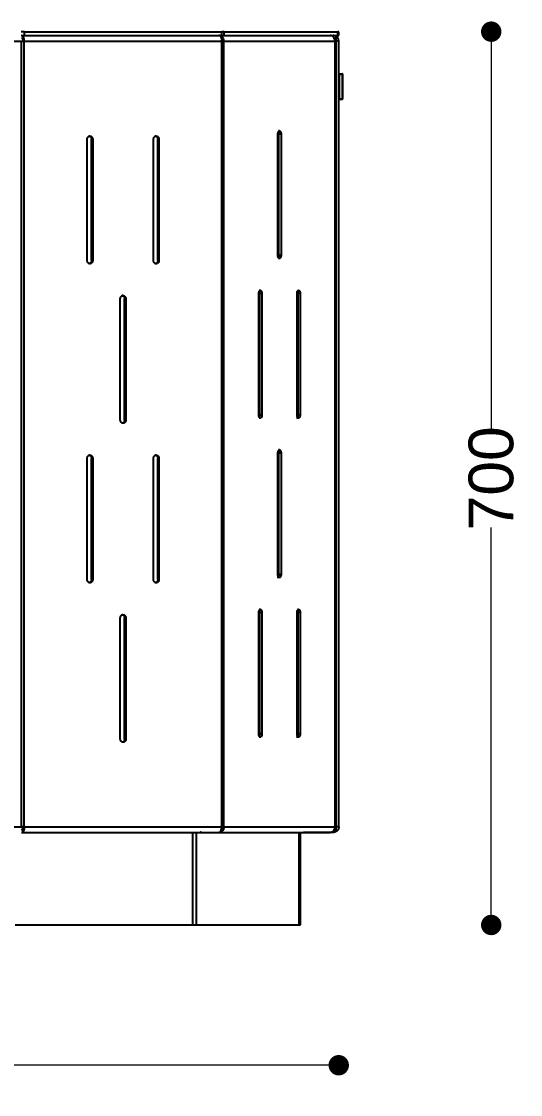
# Model space of a CAD drawing. Header units: millimetres. Extents: x 10366 to 13995, y 24552 to 29685.
# Drawn here: x 11203 to 11595, y 26192 to 27033 of the extents above; entities that cross this region are included whole.
import ezdxf

# ---------------------------------------------------------------- set-up
doc = ezdxf.new("R2010")
doc.units = ezdxf.units.MM
doc.header["$LTSCALE"] = 3
doc.layers.add('Default', color=7, linetype='Continuous')
doc.styles.get("Standard").update_dxf_attribs({"font": 'arial.ttf'})
doc.dimstyles.new('MATEUSZ', dxfattribs={"dimtxt": 35, "dimasz": 16, "dimexe": 0.18, "dimexo": 0.0625, "dimgap": 0.09, "dimtad": 0, "dimdec": 0, "dimdsep": 46, "dimtxsty": 'Standard', "dimblk": 'DOT', "dimcen": 0.09, "dimse1": 1, "dimse2": 1, "dimadec": 0, "dimazin": 0, "dimtfac": 1, "dimtdec": 0, "dimtofl": 0, "dimtmove": 0, "dimatfit": 3, "dimfxl": 1, "dimtolj": 1, "dimtzin": 0, "dimlwd": 9, "dimlwe": 9, "dimarcsym": 0})

# ---------------------------------------------------------------- blocks, each defined once
blk = doc.blocks.new('_Dot')
at = {"color": 0, "linetype": 'ByBlock', "lineweight": -2}
blk.add_line((-0.5, 0), (-1, 0), dxfattribs=at)
at = {"color": 0, "linetype": 'ByBlock', "const_width": 0.5}
blk.add_lwpolyline([(-0.25, 0, 1), (0.25, 0, 1)], format="xyb", close=True, dxfattribs=at)
blk = doc.blocks.new('*D25')
at = {"color": 0, "lineweight": 9, "transparency": 16777216}
for p, q in [((10791.91, 26215.46), (11075.13, 26215.46)), ((11436.02, 26215.46), (11152.8, 26215.46))]:
    blk.add_line(p, q, dxfattribs=at)
at = {"layer": 'Defpoints', "color": 0, "transparency": 16777216}
for p in [(10775.91, 26402.35), (11452.02, 26401.8), (11452.02, 26215.46)]:
    blk.add_point(p, dxfattribs=at)
at = {"color": 0, "lineweight": 9, "transparency": 16777216, "xscale": 16, "yscale": 16, "zscale": 16, "rotation": 180}
blk.add_blockref('_Dot', (10775.91, 26215.46), dxfattribs=at)
at = {"color": 0, "lineweight": 9, "transparency": 16777216, "xscale": 16, "yscale": 16, "zscale": 16}
blk.add_blockref('_Dot', (11452.02, 26215.46), dxfattribs=at)
at = {"color": 0, "transparency": 16777216, "insert": (11113.96, 26215.46), "char_height": 35, "attachment_point": 5}
blk.add_mtext('\\A1;676', dxfattribs=at)
blk = doc.blocks.new('*D26')
at = {"color": 0, "lineweight": 9, "transparency": 16777216}
for p, q in [((11571.55, 27009.35), (11571.55, 26713.9)), ((11571.55, 26341.35), (11571.55, 26636.8))]:
    blk.add_line(p, q, dxfattribs=at)
at = {"layer": 'Defpoints', "color": 0, "transparency": 16777216}
for p in [(11452.05, 27025.35), (11571.55, 27025.35), (11422.05, 26325.35)]:
    blk.add_point(p, dxfattribs=at)
at = {"color": 0, "lineweight": 9, "transparency": 16777216, "xscale": 16, "yscale": 16, "zscale": 16}
for p, rotation in [((11571.55, 27025.35), 90), ((11571.55, 26325.35), 270)]:
    blk.add_blockref('_Dot', p, dxfattribs=dict(at, rotation=rotation))
at = {"color": 0, "transparency": 16777216, "insert": (11571.55, 26675.35), "char_height": 35, "attachment_point": 5, "rotation": 90}
blk.add_mtext('\\A1;700', dxfattribs=at)

msp = doc.modelspace()

# ---------------------------------------------------------------- linework, layer by layer
at = {"layer": 'Default'}
for p, q in [((11205.73, 27022.35), (11205.73, 27025.35)), ((11205.73, 27025.35), (11360.31, 27025.35)), ((11360.31, 27022.35), (11360.31, 27025.35)), ((11362.14, 27022.35), (11362.14, 27025.35)), ((11362.14, 27025.35), (11451.38, 27025.35)), ((11451.38, 27022.35), (11451.38, 27025.35)), ((11452.05, 27022.35), (11452.05, 27025.35)), ((11024.6, 27017.86), (11203.36, 27017.86)), ((11203.36, 27020.35), (11204.1, 27020.35)), ((11203.36, 26402.35), (11203.36, 27017.86)), ((11205.61, 27017.86), (11204.61, 27017.86)), ((11205.61, 27017.86), (11360.43, 27017.86)), ((11205.61, 27017.86), (11360.43, 27017.86)), ((11205.61, 26402.35), (11205.61, 27017.86)), ((11205.73, 27022.35), (11360.31, 27022.35)), ((11360.43, 27017.86), (11359.43, 27017.86)), ((11362.07, 27017.86), (11360.34, 27017.86)), ((11360.43, 26402.35), (11360.43, 27017.86)), ((11362.07, 27017.86), (11449.13, 27017.86)), ((11362.07, 27017.86), (11449.13, 27017.86)), ((11362.07, 26402.35), (11362.07, 27017.86)), ((11362.14, 27022.35), (11451.38, 27022.35)), ((11449.13, 26402.35), (11449.13, 27017.86)), ((11449.73, 27017.86), (11449.73, 26402.35)), ((11450.05, 27017.86), (11450.05, 27021.6)), ((11452.05, 26402.35), (11452.05, 27017.86)), ((11452.45, 26992.36), (11454.65, 26992.36)), ((11452.45, 26991.96), (11452.45, 26972.75)), ((11452.45, 26991.96), (11454.65, 26991.96)), ((11454.65, 26991.96), (11454.65, 26972.75)), ((11455.05, 26991.96), (11455.05, 26972.75)), ((11452.45, 26972.75), (11454.65, 26972.75)), ((11452.45, 26972.35), (11454.65, 26972.35)), ((11257.04, 26943.51), (11256.04, 26943.51)), ((11309, 26943.51), (11308, 26943.51)), ((11404.35, 26850.11), (11404.35, 26945.11)), ((11405.6, 26947.61), (11404.81, 26947.61)), ((11405.12, 26850.11), (11405.12, 26945.11)), ((11406.85, 26945.11), (11405.12, 26945.11)), ((11406.85, 26945.11), (11406.85, 26850.11)), ((11254.87, 26846.01), (11254.87, 26941.01)), ((11258.2, 26846.01), (11258.2, 26941.01)), ((11259.2, 26941.01), (11258.2, 26941.01)), ((11259.2, 26941.01), (11259.2, 26846.01)), ((11306.83, 26846.01), (11306.83, 26941.01)), ((11310.16, 26846.01), (11310.16, 26941.01)), ((11311.16, 26941.01), (11310.16, 26941.01)), ((11311.16, 26941.01), (11311.16, 26846.01)), ((11406.85, 26850.11), (11405.12, 26850.11)), ((11257.04, 26843.51), (11256.04, 26843.51)), ((11259.2, 26846.01), (11258.2, 26846.01)), ((11309, 26843.51), (11308, 26843.51)), ((11311.16, 26846.01), (11310.16, 26846.01)), ((11405.6, 26847.61), (11404.81, 26847.61)), ((11280.85, 26721.01), (11280.85, 26816.01)), ((11283.02, 26818.51), (11282.02, 26818.51)), ((11284.18, 26721.01), (11284.18, 26816.01)), ((11285.18, 26816.01), (11284.18, 26816.01)), ((11285.18, 26816.01), (11285.18, 26721.01)), ((11389.35, 26725.11), (11389.35, 26820.11)), ((11390.6, 26822.61), (11389.76, 26822.61)), ((11390.12, 26725.11), (11390.12, 26820.11)), ((11391.85, 26820.11), (11390.12, 26820.11)), ((11391.85, 26820.11), (11391.85, 26725.11)), ((11419.35, 26725.11), (11419.35, 26820.11)), ((11420.6, 26822.61), (11419.87, 26822.61)), ((11420.12, 26725.11), (11420.12, 26820.11)), ((11421.85, 26820.11), (11420.12, 26820.11)), ((11421.85, 26820.11), (11421.85, 26725.11)), ((11390.6, 26722.61), (11389.76, 26722.61)), ((11391.85, 26725.11), (11390.12, 26725.11)), ((11420.6, 26722.61), (11419.66, 26722.61)), ((11421.85, 26725.11), (11420.12, 26725.11)), ((11283.02, 26718.51), (11282.02, 26718.51)), ((11285.18, 26721.01), (11284.18, 26721.01)), ((11405.6, 26697.61), (11404.81, 26697.61)), ((11254.87, 26596.01), (11254.87, 26691.01)), ((11257.04, 26693.51), (11256.04, 26693.51)), ((11258.2, 26596.01), (11258.2, 26691.01)), ((11259.2, 26691.01), (11258.2, 26691.01)), ((11259.2, 26691.01), (11259.2, 26596.01)), ((11306.83, 26596.01), (11306.83, 26691.01)), ((11309, 26693.51), (11308, 26693.51)), ((11310.16, 26596.01), (11310.16, 26691.01)), ((11311.16, 26691.01), (11310.16, 26691.01)), ((11311.16, 26691.01), (11311.16, 26596.01)), ((11404.35, 26600.11), (11404.35, 26695.11)), ((11405.12, 26600.11), (11405.12, 26695.11)), ((11406.85, 26695.11), (11405.12, 26695.11)), ((11406.85, 26695.11), (11406.85, 26600.11)), ((11405.6, 26597.61), (11404.81, 26597.61)), ((11406.85, 26600.11), (11405.12, 26600.11)), ((11257.04, 26593.51), (11256.04, 26593.51)), ((11259.2, 26596.01), (11258.2, 26596.01)), ((11309, 26593.51), (11308, 26593.51)), ((11311.16, 26596.01), (11310.16, 26596.01)), ((11390.6, 26572.61), (11389.76, 26572.61)), ((11420.6, 26572.61), (11419.66, 26572.61)), ((11280.85, 26471.01), (11280.85, 26566.01)), ((11283.02, 26568.51), (11282.02, 26568.51)), ((11284.18, 26471.01), (11284.18, 26566.01)), ((11285.18, 26566.01), (11284.18, 26566.01)), ((11285.18, 26566.01), (11285.18, 26471.01)), ((11389.35, 26475.11), (11389.35, 26570.11)), ((11390.12, 26475.11), (11390.12, 26570.11)), ((11391.85, 26570.11), (11390.12, 26570.11)), ((11391.85, 26570.11), (11391.85, 26475.11)), ((11419.35, 26475.11), (11419.35, 26570.11)), ((11420.12, 26475.11), (11420.12, 26570.11)), ((11421.85, 26570.11), (11420.12, 26570.11)), ((11421.85, 26570.11), (11421.85, 26475.11)), ((11285.18, 26471.01), (11284.18, 26471.01)), ((11390.6, 26472.61), (11389.76, 26472.61)), ((11391.85, 26475.11), (11390.12, 26475.11)), ((11420.6, 26472.61), (11419.66, 26472.61)), ((11421.85, 26475.11), (11420.12, 26475.11)), ((11283.02, 26468.51), (11282.02, 26468.51)), ((11024.6, 26402.35), (11203.36, 26402.35)), ((11203.36, 26399.86), (11204.3, 26399.86)), ((11203.36, 26397.86), (11358.18, 26397.86)), ((11205.61, 26402.35), (11204.61, 26402.35)), ((11205.61, 26402.35), (11360.43, 26402.35)), ((11205.61, 26402.35), (11360.43, 26402.35)), ((11337.65, 26325.35), (11337.65, 26397.86)), ((11340.58, 26325.35), (11340.58, 26397.86)), ((11344.48, 26397.86), (11358.18, 26397.86)), ((11344.48, 26397.86), (11358.18, 26397.86)), ((11358.18, 26397.86), (11445.24, 26397.86)), ((11360.43, 26402.35), (11359.43, 26402.35)), ((11362.07, 26402.35), (11360.34, 26402.35)), ((11362.07, 26402.35), (11449.13, 26402.35)), ((11362.07, 26402.35), (11449.13, 26402.35)), ((11420.98, 26325.35), (11420.98, 26397.86)), ((11422.05, 26325.35), (11422.05, 26397.86)), ((11447.56, 26397.86), (11424.36, 26397.86)), ((11428.24, 26397.86), (11445.24, 26397.86)), ((11450.05, 26398.62), (11450.05, 26402.35)), ((11198.39, 26325.35), (11337.65, 26325.35)), ((11340.58, 26325.35), (11420.98, 26325.35))]:
    msp.add_line(p, q, dxfattribs=at)
for points in [[(11205.73, 27025.35, 0), (11203.23, 27025.35, 0)], [(11362.14, 27025.35, 0), (11360.31, 27025.35, 0)], [(11452.05, 27025.35, 0), (11452.05, 27025.35, 0), (11452.05, 27025.35, 0), (11452.05, 27025.35, 0), (11452.05, 27025.35, 0), (11452.05, 27025.35, 0), (11452.05, 27025.35, 0), (11452.05, 27025.35, 0), (11452.05, 27025.35, 0), (11452.05, 27025.35, 0), (11452.05, 27025.35, 0), (11452.05, 27025.35, 0), (11452.05, 27025.35, 0), (11452.05, 27025.35, 0), (11452.05, 27025.35, 0), (11452.04, 27025.35, 0), (11451.98, 27025.35, 0), (11451.38, 27025.35, 0)], [(11203.23, 27022.35, 0), (11205.73, 27022.35, 0)], [(11205.61, 27017.86, 0), (11205.57, 27018.68, 0), (11205.45, 27019.51, 0), (11205.24, 27020.32, 0), (11204.95, 27021.04, 0), (11204.78, 27021.35, 0), (11204.59, 27021.62, 0), (11204.4, 27021.85, 0), (11204.19, 27022.04, 0), (11203.98, 27022.18, 0), (11203.77, 27022.28, 0), (11203.67, 27022.31, 0), (11203.57, 27022.33, 0), (11203.46, 27022.35, 0), (11203.36, 27022.35, 0)], [(11203.36, 27020.35, 0), (11203.43, 27020.35, 0), (11203.49, 27020.34, 0), (11203.55, 27020.32, 0), (11203.62, 27020.3, 0), (11203.68, 27020.27, 0), (11203.8, 27020.2, 0), (11203.91, 27020.1, 0), (11204.02, 27019.98, 0), (11204.12, 27019.84, 0), (11204.21, 27019.68, 0), (11204.37, 27019.32, 0), (11204.49, 27018.9, 0), (11204.57, 27018.46, 0), (11204.61, 27017.86, 0)], [(11203.36, 27017.86, 0), (11205.61, 27017.86, 0)], [(11358.18, 27022.35, 0), (11358.28, 27022.35, 0), (11358.38, 27022.33, 0), (11358.49, 27022.31, 0), (11358.69, 27022.23, 0), (11358.9, 27022.11, 0), (11359.11, 27021.95, 0), (11359.31, 27021.74, 0), (11359.5, 27021.49, 0), (11359.68, 27021.2, 0), (11359.99, 27020.51, 0), (11360.22, 27019.72, 0), (11360.37, 27018.89, 0), (11360.43, 27017.86, 0)], [(11362.07, 27017.86, 0), (11362, 27018.68, 0), (11361.8, 27019.51, 0), (11361.63, 27019.92, 0), (11361.44, 27020.32, 0), (11361.2, 27020.69, 0), (11360.93, 27021.04, 0), (11360.63, 27021.35, 0), (11360.31, 27021.62, 0), (11359.97, 27021.85, 0), (11359.61, 27022.04, 0), (11359.25, 27022.18, 0), (11358.89, 27022.28, 0), (11358.53, 27022.33, 0), (11358.18, 27022.35, 0)], [(11360.2, 27018.74, 0), (11360.3, 27018.31, 0), (11360.34, 27017.86, 0)], [(11360.31, 27022.35, 0), (11362.14, 27022.35, 0)], [(11360.43, 27017.86, 0), (11362.07, 27017.86, 0)], [(11449.13, 27017.86, 0), (11449.05, 27018.76, 0), (11448.95, 27019.19, 0), (11448.82, 27019.61, 0), (11448.66, 27020.01, 0), (11448.46, 27020.39, 0), (11448.22, 27020.74, 0), (11447.97, 27021.06, 0), (11447.68, 27021.36, 0), (11447.37, 27021.61, 0), (11447.05, 27021.84, 0), (11446.7, 27022.02, 0), (11446.35, 27022.17, 0), (11445.98, 27022.27, 0), (11445.61, 27022.33, 0), (11445.24, 27022.35, 0)], [(11450.05, 27021.6, 0), (11449.48, 27021.92, 0), (11448.86, 27022.16, 0), (11448.22, 27022.3, 0), (11447.56, 27022.35, 0)], [(11450.05, 27017.86, 0), (11450.04, 27018.11, 0), (11450.01, 27018.35, 0), (11449.95, 27018.59, 0), (11449.86, 27018.82, 0), (11449.76, 27019.04, 0), (11449.63, 27019.25, 0), (11449.48, 27019.45, 0), (11449.32, 27019.63, 0), (11449.14, 27019.79, 0), (11448.94, 27019.94, 0), (11448.73, 27020.06, 0), (11448.51, 27020.16, 0), (11448.28, 27020.25, 0), (11448.05, 27020.3, 0), (11447.81, 27020.34, 0), (11447.56, 27020.35, 0)], [(11452.05, 27017.86, 0), (11452.05, 27017.86, 0), (11452.05, 27017.86, 0), (11452.05, 27017.86, 0), (11452.05, 27017.86, 0), (11452.05, 27017.86, 0), (11452.05, 27017.86, 0), (11452.05, 27017.86, 0), (11452.05, 27017.86, 0), (11452.05, 27017.86, 0), (11452.05, 27017.86, 0), (11452.05, 27017.86, 0), (11452.05, 27017.86, 0), (11452.05, 27017.86, 0), (11452.05, 27017.86, 0), (11452.05, 27017.86, 0), (11452.05, 27017.86, 0), (11452.05, 27017.86, 0), (11452.03, 27017.86, 0), (11451.95, 27017.86, 0), (11451.15, 27017.86, 0), (11448.72, 27017.86, 0)], [(11449.13, 27017.86, 0), (11449.62, 27017.86, 0), (11449.72, 27017.86, 0), (11449.73, 27017.86, 0), (11449.73, 27017.86, 0), (11449.73, 27017.86, 0), (11449.73, 27017.86, 0), (11449.73, 27017.86, 0), (11449.73, 27017.86, 0), (11449.73, 27017.86, 0), (11449.73, 27017.86, 0), (11449.73, 27017.86, 0), (11449.73, 27017.86, 0), (11449.73, 27017.86, 0), (11449.73, 27017.86, 0), (11449.73, 27017.86, 0), (11449.73, 27017.86, 0), (11449.73, 27017.86, 0), (11449.73, 27017.86, 0), (11449.73, 27017.86, 0), (11449.73, 27017.86, 0), (11449.73, 27017.86, 0), (11449.73, 27017.86, 0), (11449.71, 27017.86, 0), (11449.65, 27017.86, 0), (11449.4, 27017.86, 0), (11448.72, 27017.86, 0)], [(11452.05, 27017.86, 0), (11452.02, 27018.41, 0), (11451.92, 27018.96, 0), (11451.75, 27019.48, 0), (11451.52, 27019.98, 0), (11451.23, 27020.45, 0), (11450.89, 27020.88, 0), (11450.49, 27021.27, 0), (11450.05, 27021.6, 0)], [(11451.38, 27022.35, 0), (11452.05, 27022.35, 0)], [(11452.45, 26991.96, 0), (11452.05, 26991.96, 0)], [(11452.45, 26992.36, 0), (11452.45, 26992.36, 0), (11452.45, 26992.36, 0), (11452.45, 26992.36, 0), (11452.45, 26992.36, 0), (11452.45, 26992.36, 0), (11452.45, 26992.36, 0), (11452.45, 26992.36, 0), (11452.45, 26992.36, 0), (11452.45, 26992.36, 0), (11452.45, 26992.36, 0), (11452.45, 26992.36, 0), (11452.45, 26992.36, 0), (11452.45, 26992.36, 0), (11452.45, 26992.35, 0), (11452.45, 26992.31, 0), (11452.45, 26991.96, 0)], [(11454.65, 26991.96, 0), (11454.65, 26992.36, 0)], [(11455.05, 26991.96, 0), (11455.05, 26991.96, 0), (11455.05, 26991.96, 0), (11455.05, 26991.96, 0), (11455.05, 26991.96, 0), (11455.05, 26991.96, 0), (11455.05, 26991.96, 0), (11455.05, 26991.96, 0), (11455.05, 26991.96, 0), (11455.05, 26991.96, 0), (11455.05, 26991.96, 0), (11455.05, 26991.96, 0), (11455.05, 26991.96, 0), (11455.05, 26991.96, 0), (11455.04, 26991.96, 0), (11455.01, 26991.96, 0), (11454.65, 26991.96, 0)], [(11452.05, 26972.75, 0), (11452.05, 26972.75, 0), (11452.05, 26972.75, 0), (11452.05, 26972.75, 0), (11452.05, 26972.75, 0), (11452.05, 26972.75, 0), (11452.05, 26972.75, 0), (11452.05, 26972.75, 0), (11452.05, 26972.75, 0), (11452.05, 26972.75, 0), (11452.05, 26972.75, 0), (11452.05, 26972.75, 0), (11452.06, 26972.75, 0), (11452.06, 26972.75, 0), (11452.07, 26972.75, 0), (11452.1, 26972.75, 0), (11452.45, 26972.75, 0)], [(11452.45, 26972.75, 0), (11452.45, 26972.35, 0)], [(11454.65, 26972.35, 0), (11454.65, 26972.35, 0), (11454.65, 26972.35, 0), (11454.65, 26972.35, 0), (11454.65, 26972.35, 0), (11454.65, 26972.35, 0), (11454.65, 26972.35, 0), (11454.65, 26972.35, 0), (11454.65, 26972.35, 0), (11454.65, 26972.35, 0), (11454.65, 26972.35, 0), (11454.65, 26972.35, 0), (11454.65, 26972.35, 0), (11454.65, 26972.35, 0), (11454.65, 26972.36, 0), (11454.65, 26972.4, 0), (11454.65, 26972.75, 0)], [(11454.65, 26972.75, 0), (11455.05, 26972.75, 0)], [(11254.87, 26941.01, 0), (11254.87, 26941.07, 0), (11254.91, 26941.49, 0), (11254.96, 26941.72, 0), (11255.03, 26941.95, 0), (11255.13, 26942.18, 0), (11255.24, 26942.41, 0), (11255.38, 26942.62, 0), (11255.53, 26942.81, 0), (11255.71, 26942.99, 0), (11255.9, 26943.14, 0), (11256.11, 26943.27, 0), (11256.33, 26943.37, 0), (11256.56, 26943.45, 0), (11256.8, 26943.5, 0), (11257.04, 26943.51, 0)], [(11256.04, 26943.51, 0), (11256.24, 26943.5, 0), (11256.44, 26943.47, 0), (11256.65, 26943.41, 0), (11256.84, 26943.33, 0), (11257.03, 26943.23, 0), (11257.21, 26943.11, 0), (11257.39, 26942.97, 0), (11257.55, 26942.8, 0), (11257.69, 26942.62, 0), (11257.82, 26942.42, 0), (11257.94, 26942.2, 0), (11258.03, 26941.98, 0), (11258.11, 26941.74, 0), (11258.16, 26941.5, 0), (11258.2, 26941.01, 0)], [(11257.04, 26943.51, 0), (11257.23, 26943.5, 0), (11257.43, 26943.47, 0), (11257.62, 26943.42, 0), (11257.81, 26943.35, 0), (11257.99, 26943.25, 0), (11258.17, 26943.14, 0), (11258.34, 26943.01, 0), (11258.49, 26942.86, 0), (11258.64, 26942.69, 0), (11258.78, 26942.5, 0), (11258.89, 26942.3, 0), (11258.99, 26942.09, 0), (11259.07, 26941.86, 0), (11259.14, 26941.62, 0), (11259.18, 26941.35, 0), (11259.2, 26941.01, 0)], [(11306.83, 26941.01, 0), (11306.83, 26941.07, 0), (11306.87, 26941.49, 0), (11306.92, 26941.72, 0), (11306.99, 26941.95, 0), (11307.09, 26942.18, 0), (11307.2, 26942.41, 0), (11307.34, 26942.62, 0), (11307.5, 26942.81, 0), (11307.67, 26942.99, 0), (11307.86, 26943.14, 0), (11308.07, 26943.27, 0), (11308.29, 26943.37, 0), (11308.52, 26943.45, 0), (11308.76, 26943.5, 0), (11309, 26943.51, 0)], [(11308, 26943.51, 0), (11308.2, 26943.5, 0), (11308.41, 26943.47, 0), (11308.61, 26943.41, 0), (11308.81, 26943.33, 0), (11308.99, 26943.23, 0), (11309.18, 26943.11, 0), (11309.35, 26942.97, 0), (11309.51, 26942.8, 0), (11309.65, 26942.62, 0), (11309.79, 26942.42, 0), (11309.9, 26942.2, 0), (11309.99, 26941.98, 0), (11310.07, 26941.74, 0), (11310.12, 26941.5, 0), (11310.16, 26941.01, 0)], [(11309, 26943.51, 0), (11309.19, 26943.5, 0), (11309.39, 26943.47, 0), (11309.58, 26943.42, 0), (11309.77, 26943.35, 0), (11309.95, 26943.25, 0), (11310.13, 26943.14, 0), (11310.3, 26943.01, 0), (11310.46, 26942.86, 0), (11310.6, 26942.69, 0), (11310.74, 26942.5, 0), (11310.85, 26942.3, 0), (11310.95, 26942.09, 0), (11311.03, 26941.86, 0), (11311.1, 26941.62, 0), (11311.14, 26941.35, 0), (11311.16, 26941.01, 0)], [(11404.35, 26945.11, 0), (11404.35, 26945.17, 0), (11404.37, 26945.58, 0), (11404.44, 26946.05, 0), (11404.56, 26946.5, 0), (11404.73, 26946.91, 0), (11404.83, 26947.08, 0), (11404.94, 26947.24, 0), (11405.06, 26947.37, 0), (11405.19, 26947.47, 0), (11405.26, 26947.51, 0), (11405.32, 26947.55, 0), (11405.39, 26947.57, 0), (11405.46, 26947.59, 0), (11405.53, 26947.6, 0), (11405.6, 26947.61, 0)], [(11404.73, 26946.91, 0), (11404.89, 26946.56, 0), (11405, 26946.16, 0), (11405.08, 26945.69, 0), (11405.12, 26945.11, 0)], [(11405.6, 26947.61, 0), (11405.66, 26947.6, 0), (11405.71, 26947.6, 0), (11405.82, 26947.57, 0), (11405.93, 26947.51, 0), (11406.05, 26947.44, 0), (11406.15, 26947.35, 0), (11406.25, 26947.24, 0), (11406.35, 26947.1, 0), (11406.44, 26946.96, 0), (11406.6, 26946.6, 0), (11406.73, 26946.18, 0), (11406.81, 26945.71, 0), (11406.85, 26945.11, 0)], [(11405.6, 26847.61, 0), (11405.54, 26847.61, 0), (11405.49, 26847.62, 0), (11405.37, 26847.65, 0), (11405.26, 26847.7, 0), (11405.15, 26847.77, 0), (11405.05, 26847.86, 0), (11404.95, 26847.98, 0), (11404.85, 26848.11, 0), (11404.76, 26848.26, 0), (11404.6, 26848.62, 0), (11404.47, 26849.03, 0), (11404.39, 26849.5, 0), (11404.35, 26850.11, 0)], [(11405.12, 26850.11, 0), (11405.12, 26850.02, 0), (11405.08, 26849.54, 0), (11404.99, 26849.02, 0), (11404.88, 26848.64, 0), (11404.73, 26848.3, 0)], [(11406.85, 26850.11, 0), (11406.85, 26850.04, 0), (11406.83, 26849.63, 0), (11406.76, 26849.16, 0), (11406.64, 26848.71, 0), (11406.47, 26848.31, 0), (11406.37, 26848.13, 0), (11406.25, 26847.98, 0), (11406.13, 26847.85, 0), (11406.01, 26847.74, 0), (11405.94, 26847.7, 0), (11405.87, 26847.67, 0), (11405.81, 26847.64, 0), (11405.74, 26847.62, 0), (11405.67, 26847.61, 0), (11405.6, 26847.61, 0)], [(11257.04, 26843.51, 0), (11256.84, 26843.52, 0), (11256.65, 26843.55, 0), (11256.46, 26843.6, 0), (11256.26, 26843.68, 0), (11256.08, 26843.77, 0), (11255.9, 26843.88, 0), (11255.74, 26844.01, 0), (11255.58, 26844.16, 0), (11255.43, 26844.33, 0), (11255.3, 26844.52, 0), (11255.18, 26844.72, 0), (11255.08, 26844.93, 0), (11255, 26845.16, 0), (11254.94, 26845.41, 0), (11254.89, 26845.68, 0), (11254.87, 26846.01, 0)], [(11258.2, 26846.01, 0), (11258.16, 26845.52, 0), (11258.04, 26845.07, 0), (11257.96, 26844.85, 0), (11257.85, 26844.65, 0), (11257.73, 26844.45, 0), (11257.59, 26844.27, 0), (11257.43, 26844.1, 0), (11257.26, 26843.95, 0), (11257.08, 26843.82, 0), (11256.89, 26843.71, 0), (11256.68, 26843.63, 0), (11256.47, 26843.56, 0), (11256.26, 26843.52, 0), (11256.04, 26843.51, 0)], [(11259.2, 26846.01, 0), (11259.2, 26845.95, 0), (11259.16, 26845.53, 0), (11259.11, 26845.3, 0), (11259.04, 26845.07, 0), (11258.95, 26844.84, 0), (11258.83, 26844.62, 0), (11258.7, 26844.41, 0), (11258.54, 26844.21, 0), (11258.36, 26844.04, 0), (11258.17, 26843.88, 0), (11257.96, 26843.75, 0), (11257.74, 26843.65, 0), (11257.51, 26843.57, 0), (11257.28, 26843.53, 0), (11257.04, 26843.51, 0)], [(11309, 26843.51, 0), (11308.8, 26843.52, 0), (11308.61, 26843.55, 0), (11308.42, 26843.6, 0), (11308.22, 26843.68, 0), (11308.04, 26843.77, 0), (11307.87, 26843.88, 0), (11307.7, 26844.01, 0), (11307.54, 26844.16, 0), (11307.4, 26844.33, 0), (11307.26, 26844.52, 0), (11307.14, 26844.72, 0), (11307.04, 26844.93, 0), (11306.96, 26845.16, 0), (11306.9, 26845.41, 0), (11306.85, 26845.68, 0), (11306.83, 26846.01, 0)], [(11310.16, 26846.01, 0), (11310.12, 26845.52, 0), (11310, 26845.07, 0), (11309.92, 26844.85, 0), (11309.81, 26844.65, 0), (11309.69, 26844.45, 0), (11309.55, 26844.27, 0), (11309.39, 26844.1, 0), (11309.22, 26843.95, 0), (11309.04, 26843.82, 0), (11308.85, 26843.71, 0), (11308.64, 26843.63, 0), (11308.43, 26843.56, 0), (11308.22, 26843.52, 0), (11308, 26843.51, 0)], [(11311.16, 26846.01, 0), (11311.16, 26845.95, 0), (11311.12, 26845.53, 0), (11311.07, 26845.3, 0), (11311, 26845.07, 0), (11310.91, 26844.84, 0), (11310.79, 26844.62, 0), (11310.66, 26844.41, 0), (11310.5, 26844.21, 0), (11310.33, 26844.04, 0), (11310.13, 26843.88, 0), (11309.93, 26843.75, 0), (11309.71, 26843.65, 0), (11309.48, 26843.57, 0), (11309.24, 26843.53, 0), (11309, 26843.51, 0)], [(11280.85, 26816.01, 0), (11280.85, 26816.07, 0), (11280.89, 26816.49, 0), (11280.94, 26816.72, 0), (11281.01, 26816.95, 0), (11281.11, 26817.18, 0), (11281.22, 26817.41, 0), (11281.36, 26817.62, 0), (11281.51, 26817.81, 0), (11281.69, 26817.99, 0), (11281.88, 26818.14, 0), (11282.09, 26818.27, 0), (11282.31, 26818.37, 0), (11282.54, 26818.45, 0), (11282.78, 26818.5, 0), (11283.02, 26818.51, 0)], [(11282.02, 26818.51, 0), (11282.22, 26818.5, 0), (11282.42, 26818.47, 0), (11282.63, 26818.41, 0), (11282.82, 26818.33, 0), (11283.01, 26818.23, 0), (11283.19, 26818.11, 0), (11283.37, 26817.97, 0), (11283.53, 26817.8, 0), (11283.67, 26817.62, 0), (11283.8, 26817.42, 0), (11283.92, 26817.2, 0), (11284.01, 26816.98, 0), (11284.09, 26816.74, 0), (11284.14, 26816.5, 0), (11284.18, 26816.01, 0)], [(11283.02, 26818.51, 0), (11283.21, 26818.5, 0), (11283.41, 26818.47, 0), (11283.6, 26818.42, 0), (11283.79, 26818.35, 0), (11283.97, 26818.25, 0), (11284.15, 26818.14, 0), (11284.32, 26818.01, 0), (11284.47, 26817.86, 0), (11284.62, 26817.69, 0), (11284.76, 26817.5, 0), (11284.87, 26817.3, 0), (11284.97, 26817.09, 0), (11285.05, 26816.86, 0), (11285.12, 26816.62, 0), (11285.16, 26816.35, 0), (11285.18, 26816.01, 0)], [(11389.35, 26820.11, 0), (11389.35, 26820.17, 0), (11389.37, 26820.58, 0), (11389.44, 26821.05, 0), (11389.56, 26821.5, 0), (11389.73, 26821.91, 0), (11389.83, 26822.08, 0), (11389.94, 26822.24, 0), (11390.06, 26822.37, 0), (11390.19, 26822.47, 0), (11390.26, 26822.51, 0), (11390.32, 26822.55, 0), (11390.39, 26822.57, 0), (11390.46, 26822.59, 0), (11390.53, 26822.6, 0), (11390.6, 26822.61, 0)], [(11389.73, 26821.91, 0), (11389.89, 26821.56, 0), (11390, 26821.16, 0), (11390.08, 26820.69, 0), (11390.12, 26820.11, 0)], [(11390.6, 26822.61, 0), (11390.66, 26822.6, 0), (11390.71, 26822.6, 0), (11390.82, 26822.57, 0), (11390.93, 26822.51, 0), (11391.05, 26822.44, 0), (11391.15, 26822.35, 0), (11391.25, 26822.24, 0), (11391.35, 26822.1, 0), (11391.44, 26821.96, 0), (11391.6, 26821.6, 0), (11391.73, 26821.18, 0), (11391.81, 26820.71, 0), (11391.85, 26820.11, 0)], [(11419.35, 26820.11, 0), (11419.35, 26820.17, 0), (11419.37, 26820.58, 0), (11419.44, 26821.05, 0), (11419.56, 26821.5, 0), (11419.73, 26821.91, 0), (11419.83, 26822.08, 0), (11419.94, 26822.24, 0), (11420.06, 26822.37, 0), (11420.19, 26822.47, 0), (11420.26, 26822.51, 0), (11420.32, 26822.55, 0), (11420.39, 26822.57, 0), (11420.46, 26822.59, 0), (11420.53, 26822.6, 0), (11420.6, 26822.61, 0)], [(11419.73, 26821.91, 0), (11419.89, 26821.56, 0), (11420, 26821.16, 0), (11420.08, 26820.69, 0), (11420.12, 26820.11, 0)], [(11420.6, 26822.61, 0), (11420.66, 26822.6, 0), (11420.71, 26822.6, 0), (11420.82, 26822.57, 0), (11420.93, 26822.51, 0), (11421.05, 26822.44, 0), (11421.15, 26822.35, 0), (11421.25, 26822.24, 0), (11421.35, 26822.1, 0), (11421.44, 26821.96, 0), (11421.6, 26821.6, 0), (11421.73, 26821.18, 0), (11421.81, 26820.71, 0), (11421.85, 26820.11, 0)], [(11390.6, 26722.61, 0), (11390.54, 26722.61, 0), (11390.49, 26722.62, 0), (11390.37, 26722.65, 0), (11390.26, 26722.7, 0), (11390.15, 26722.77, 0), (11390.05, 26722.86, 0), (11389.95, 26722.98, 0), (11389.85, 26723.11, 0), (11389.76, 26723.26, 0), (11389.6, 26723.62, 0), (11389.47, 26724.03, 0), (11389.39, 26724.5, 0), (11389.35, 26725.11, 0)], [(11390.12, 26725.11, 0), (11390.12, 26725.02, 0), (11390.08, 26724.54, 0), (11389.99, 26724.02, 0), (11389.88, 26723.64, 0), (11389.73, 26723.3, 0)], [(11391.85, 26725.11, 0), (11391.85, 26725.04, 0), (11391.83, 26724.63, 0), (11391.76, 26724.16, 0), (11391.64, 26723.71, 0), (11391.47, 26723.31, 0), (11391.37, 26723.13, 0), (11391.25, 26722.98, 0), (11391.13, 26722.85, 0), (11391.01, 26722.74, 0), (11390.94, 26722.7, 0), (11390.87, 26722.67, 0), (11390.81, 26722.64, 0), (11390.74, 26722.62, 0), (11390.67, 26722.61, 0), (11390.6, 26722.61, 0)], [(11420.12, 26725.11, 0), (11420.12, 26725.04, 0), (11420.09, 26724.63, 0), (11420.02, 26724.16, 0), (11419.9, 26723.71, 0), (11419.73, 26723.31, 0), (11419.63, 26723.13, 0), (11419.52, 26722.98, 0), (11419.4, 26722.85, 0), (11419.28, 26722.74, 0), (11419.21, 26722.7, 0), (11419.14, 26722.67, 0), (11419.07, 26722.64, 0), (11419.01, 26722.62, 0), (11418.94, 26722.61, 0), (11418.87, 26722.61, 0)], [(11420.6, 26722.61, 0), (11420.54, 26722.61, 0), (11420.49, 26722.62, 0), (11420.37, 26722.65, 0), (11420.26, 26722.7, 0), (11420.15, 26722.77, 0), (11420.05, 26722.86, 0), (11419.95, 26722.98, 0), (11419.85, 26723.11, 0), (11419.76, 26723.26, 0), (11419.6, 26723.62, 0), (11419.47, 26724.03, 0), (11419.39, 26724.5, 0), (11419.35, 26725.11, 0)], [(11421.85, 26725.11, 0), (11421.85, 26725.04, 0), (11421.83, 26724.63, 0), (11421.76, 26724.16, 0), (11421.64, 26723.71, 0), (11421.47, 26723.31, 0), (11421.37, 26723.13, 0), (11421.25, 26722.98, 0), (11421.13, 26722.85, 0), (11421.01, 26722.74, 0), (11420.94, 26722.7, 0), (11420.87, 26722.67, 0), (11420.81, 26722.64, 0), (11420.74, 26722.62, 0), (11420.67, 26722.61, 0), (11420.6, 26722.61, 0)], [(11283.02, 26718.51, 0), (11282.82, 26718.52, 0), (11282.63, 26718.55, 0), (11282.44, 26718.6, 0), (11282.24, 26718.68, 0), (11282.06, 26718.77, 0), (11281.89, 26718.88, 0), (11281.72, 26719.01, 0), (11281.56, 26719.16, 0), (11281.41, 26719.33, 0), (11281.28, 26719.52, 0), (11281.16, 26719.72, 0), (11281.06, 26719.93, 0), (11280.98, 26720.16, 0), (11280.92, 26720.41, 0), (11280.87, 26720.68, 0), (11280.85, 26721.01, 0)], [(11284.18, 26721.01, 0), (11284.14, 26720.52, 0), (11284.02, 26720.07, 0), (11283.94, 26719.85, 0), (11283.83, 26719.65, 0), (11283.71, 26719.45, 0), (11283.57, 26719.27, 0), (11283.41, 26719.1, 0), (11283.24, 26718.95, 0), (11283.06, 26718.82, 0), (11282.87, 26718.71, 0), (11282.66, 26718.63, 0), (11282.45, 26718.56, 0), (11282.24, 26718.52, 0), (11282.02, 26718.51, 0)], [(11285.18, 26721.01, 0), (11285.18, 26720.95, 0), (11285.14, 26720.53, 0), (11285.09, 26720.3, 0), (11285.02, 26720.07, 0), (11284.93, 26719.84, 0), (11284.81, 26719.62, 0), (11284.68, 26719.41, 0), (11284.52, 26719.21, 0), (11284.35, 26719.04, 0), (11284.15, 26718.88, 0), (11283.94, 26718.75, 0), (11283.72, 26718.65, 0), (11283.5, 26718.57, 0), (11283.26, 26718.53, 0), (11283.02, 26718.51, 0)], [(11404.35, 26695.11, 0), (11404.35, 26695.17, 0), (11404.37, 26695.58, 0), (11404.44, 26696.05, 0), (11404.56, 26696.5, 0), (11404.73, 26696.91, 0), (11404.83, 26697.08, 0), (11404.94, 26697.24, 0), (11405.06, 26697.37, 0), (11405.19, 26697.47, 0), (11405.26, 26697.51, 0), (11405.32, 26697.55, 0), (11405.39, 26697.57, 0), (11405.46, 26697.59, 0), (11405.53, 26697.6, 0), (11405.6, 26697.61, 0)], [(11405.6, 26697.61, 0), (11405.66, 26697.6, 0), (11405.71, 26697.6, 0), (11405.82, 26697.57, 0), (11405.93, 26697.51, 0), (11406.05, 26697.44, 0), (11406.15, 26697.35, 0), (11406.25, 26697.24, 0), (11406.35, 26697.1, 0), (11406.44, 26696.96, 0), (11406.6, 26696.6, 0), (11406.73, 26696.18, 0), (11406.81, 26695.71, 0), (11406.85, 26695.11, 0)], [(11254.87, 26691.01, 0), (11254.87, 26691.07, 0), (11254.91, 26691.49, 0), (11254.96, 26691.72, 0), (11255.03, 26691.95, 0), (11255.13, 26692.18, 0), (11255.24, 26692.41, 0), (11255.38, 26692.62, 0), (11255.53, 26692.81, 0), (11255.71, 26692.99, 0), (11255.9, 26693.14, 0), (11256.11, 26693.27, 0), (11256.33, 26693.37, 0), (11256.56, 26693.45, 0), (11256.8, 26693.5, 0), (11257.04, 26693.51, 0)], [(11256.04, 26693.51, 0), (11256.24, 26693.5, 0), (11256.44, 26693.47, 0), (11256.65, 26693.41, 0), (11256.84, 26693.33, 0), (11257.03, 26693.23, 0), (11257.21, 26693.11, 0), (11257.39, 26692.97, 0), (11257.55, 26692.8, 0), (11257.69, 26692.62, 0), (11257.82, 26692.42, 0), (11257.94, 26692.2, 0), (11258.03, 26691.98, 0), (11258.11, 26691.74, 0), (11258.16, 26691.5, 0), (11258.2, 26691.01, 0)], [(11257.04, 26693.51, 0), (11257.23, 26693.5, 0), (11257.43, 26693.47, 0), (11257.62, 26693.42, 0), (11257.81, 26693.35, 0), (11257.99, 26693.25, 0), (11258.17, 26693.14, 0), (11258.34, 26693.01, 0), (11258.49, 26692.86, 0), (11258.64, 26692.69, 0), (11258.78, 26692.5, 0), (11258.89, 26692.3, 0), (11258.99, 26692.09, 0), (11259.07, 26691.86, 0), (11259.14, 26691.62, 0), (11259.18, 26691.35, 0), (11259.2, 26691.01, 0)], [(11306.83, 26691.01, 0), (11306.83, 26691.07, 0), (11306.87, 26691.49, 0), (11306.92, 26691.72, 0), (11306.99, 26691.95, 0), (11307.09, 26692.18, 0), (11307.2, 26692.41, 0), (11307.34, 26692.62, 0), (11307.5, 26692.81, 0), (11307.67, 26692.99, 0), (11307.86, 26693.14, 0), (11308.07, 26693.27, 0), (11308.29, 26693.37, 0), (11308.52, 26693.45, 0), (11308.76, 26693.5, 0), (11309, 26693.51, 0)], [(11308, 26693.51, 0), (11308.2, 26693.5, 0), (11308.41, 26693.47, 0), (11308.61, 26693.41, 0), (11308.81, 26693.33, 0), (11308.99, 26693.23, 0), (11309.18, 26693.11, 0), (11309.35, 26692.97, 0), (11309.51, 26692.8, 0), (11309.65, 26692.62, 0), (11309.79, 26692.42, 0), (11309.9, 26692.2, 0), (11309.99, 26691.98, 0), (11310.07, 26691.74, 0), (11310.12, 26691.5, 0), (11310.16, 26691.01, 0)], [(11309, 26693.51, 0), (11309.19, 26693.5, 0), (11309.39, 26693.47, 0), (11309.58, 26693.42, 0), (11309.77, 26693.35, 0), (11309.95, 26693.25, 0), (11310.13, 26693.14, 0), (11310.3, 26693.01, 0), (11310.46, 26692.86, 0), (11310.6, 26692.69, 0), (11310.74, 26692.5, 0), (11310.85, 26692.3, 0), (11310.95, 26692.09, 0), (11311.03, 26691.86, 0), (11311.1, 26691.62, 0), (11311.14, 26691.35, 0), (11311.16, 26691.01, 0)], [(11404.73, 26696.91, 0), (11404.89, 26696.56, 0), (11405, 26696.16, 0), (11405.08, 26695.69, 0), (11405.12, 26695.11, 0)], [(11405.12, 26600.11, 0), (11405.12, 26600.04, 0), (11405.09, 26599.63, 0), (11405.02, 26599.16, 0), (11404.9, 26598.71, 0), (11404.73, 26598.31, 0), (11404.63, 26598.13, 0), (11404.52, 26597.98, 0), (11404.4, 26597.85, 0), (11404.28, 26597.74, 0), (11404.21, 26597.7, 0), (11404.14, 26597.67, 0), (11404.07, 26597.64, 0), (11404.01, 26597.62, 0), (11403.94, 26597.61, 0), (11403.87, 26597.61, 0)], [(11405.6, 26597.61, 0), (11405.54, 26597.61, 0), (11405.49, 26597.62, 0), (11405.37, 26597.65, 0), (11405.26, 26597.7, 0), (11405.15, 26597.77, 0), (11405.05, 26597.86, 0), (11404.95, 26597.98, 0), (11404.85, 26598.11, 0), (11404.76, 26598.26, 0), (11404.6, 26598.62, 0), (11404.47, 26599.03, 0), (11404.39, 26599.5, 0), (11404.35, 26600.11, 0)], [(11406.85, 26600.11, 0), (11406.85, 26600.04, 0), (11406.83, 26599.63, 0), (11406.76, 26599.16, 0), (11406.64, 26598.71, 0), (11406.47, 26598.31, 0), (11406.37, 26598.13, 0), (11406.25, 26597.98, 0), (11406.13, 26597.85, 0), (11406.01, 26597.74, 0), (11405.94, 26597.7, 0), (11405.87, 26597.67, 0), (11405.81, 26597.64, 0), (11405.74, 26597.62, 0), (11405.67, 26597.61, 0), (11405.6, 26597.61, 0)], [(11257.04, 26593.51, 0), (11256.84, 26593.52, 0), (11256.65, 26593.55, 0), (11256.46, 26593.6, 0), (11256.26, 26593.68, 0), (11256.08, 26593.77, 0), (11255.9, 26593.88, 0), (11255.74, 26594.01, 0), (11255.58, 26594.16, 0), (11255.43, 26594.33, 0), (11255.3, 26594.52, 0), (11255.18, 26594.72, 0), (11255.08, 26594.93, 0), (11255, 26595.16, 0), (11254.94, 26595.41, 0), (11254.89, 26595.68, 0), (11254.87, 26596.01, 0)], [(11258.2, 26596.01, 0), (11258.16, 26595.52, 0), (11258.04, 26595.07, 0), (11257.96, 26594.85, 0), (11257.85, 26594.65, 0), (11257.73, 26594.45, 0), (11257.59, 26594.27, 0), (11257.43, 26594.1, 0), (11257.26, 26593.95, 0), (11257.08, 26593.82, 0), (11256.89, 26593.71, 0), (11256.68, 26593.63, 0), (11256.47, 26593.56, 0), (11256.26, 26593.52, 0), (11256.04, 26593.51, 0)], [(11259.2, 26596.01, 0), (11259.2, 26595.95, 0), (11259.16, 26595.53, 0), (11259.11, 26595.3, 0), (11259.04, 26595.07, 0), (11258.95, 26594.84, 0), (11258.83, 26594.62, 0), (11258.7, 26594.41, 0), (11258.54, 26594.21, 0), (11258.36, 26594.04, 0), (11258.17, 26593.88, 0), (11257.96, 26593.75, 0), (11257.74, 26593.65, 0), (11257.51, 26593.57, 0), (11257.28, 26593.53, 0), (11257.04, 26593.51, 0)], [(11309, 26593.51, 0), (11308.8, 26593.52, 0), (11308.61, 26593.55, 0), (11308.42, 26593.6, 0), (11308.22, 26593.68, 0), (11308.04, 26593.77, 0), (11307.87, 26593.88, 0), (11307.7, 26594.01, 0), (11307.54, 26594.16, 0), (11307.4, 26594.33, 0), (11307.26, 26594.52, 0), (11307.14, 26594.72, 0), (11307.04, 26594.93, 0), (11306.96, 26595.16, 0), (11306.9, 26595.41, 0), (11306.85, 26595.68, 0), (11306.83, 26596.01, 0)], [(11310.16, 26596.01, 0), (11310.12, 26595.52, 0), (11310, 26595.07, 0), (11309.92, 26594.85, 0), (11309.81, 26594.65, 0), (11309.69, 26594.45, 0), (11309.55, 26594.27, 0), (11309.39, 26594.1, 0), (11309.22, 26593.95, 0), (11309.04, 26593.82, 0), (11308.85, 26593.71, 0), (11308.64, 26593.63, 0), (11308.43, 26593.56, 0), (11308.22, 26593.52, 0), (11308, 26593.51, 0)], [(11311.16, 26596.01, 0), (11311.16, 26595.95, 0), (11311.12, 26595.53, 0), (11311.07, 26595.3, 0), (11311, 26595.07, 0), (11310.91, 26594.84, 0), (11310.79, 26594.62, 0), (11310.66, 26594.41, 0), (11310.5, 26594.21, 0), (11310.33, 26594.04, 0), (11310.13, 26593.88, 0), (11309.93, 26593.75, 0), (11309.71, 26593.65, 0), (11309.48, 26593.57, 0), (11309.24, 26593.53, 0), (11309, 26593.51, 0)], [(11389.35, 26570.11, 0), (11389.35, 26570.17, 0), (11389.37, 26570.58, 0), (11389.44, 26571.05, 0), (11389.56, 26571.5, 0), (11389.73, 26571.91, 0), (11389.83, 26572.08, 0), (11389.94, 26572.24, 0), (11390.06, 26572.37, 0), (11390.19, 26572.47, 0), (11390.26, 26572.51, 0), (11390.32, 26572.55, 0), (11390.39, 26572.57, 0), (11390.46, 26572.59, 0), (11390.53, 26572.6, 0), (11390.6, 26572.61, 0)], [(11389.73, 26571.91, 0), (11389.89, 26571.56, 0), (11390, 26571.16, 0), (11390.08, 26570.69, 0), (11390.12, 26570.11, 0)], [(11390.6, 26572.61, 0), (11390.66, 26572.6, 0), (11390.71, 26572.6, 0), (11390.82, 26572.57, 0), (11390.93, 26572.51, 0), (11391.05, 26572.44, 0), (11391.15, 26572.35, 0), (11391.25, 26572.24, 0), (11391.35, 26572.1, 0), (11391.44, 26571.96, 0), (11391.6, 26571.6, 0), (11391.73, 26571.18, 0), (11391.81, 26570.71, 0), (11391.85, 26570.11, 0)], [(11419.35, 26570.11, 0), (11419.35, 26570.17, 0), (11419.37, 26570.58, 0), (11419.44, 26571.05, 0), (11419.56, 26571.5, 0), (11419.73, 26571.91, 0), (11419.83, 26572.08, 0), (11419.94, 26572.24, 0), (11420.06, 26572.37, 0), (11420.19, 26572.47, 0), (11420.26, 26572.51, 0), (11420.32, 26572.55, 0), (11420.39, 26572.57, 0), (11420.46, 26572.59, 0), (11420.53, 26572.6, 0), (11420.6, 26572.61, 0)], [(11419.73, 26571.91, 0), (11419.89, 26571.56, 0), (11420, 26571.16, 0), (11420.08, 26570.69, 0), (11420.12, 26570.11, 0)], [(11420.6, 26572.61, 0), (11420.66, 26572.6, 0), (11420.71, 26572.6, 0), (11420.82, 26572.57, 0), (11420.93, 26572.51, 0), (11421.05, 26572.44, 0), (11421.15, 26572.35, 0), (11421.25, 26572.24, 0), (11421.35, 26572.1, 0), (11421.44, 26571.96, 0), (11421.6, 26571.6, 0), (11421.73, 26571.18, 0), (11421.81, 26570.71, 0), (11421.85, 26570.11, 0)], [(11280.85, 26566.01, 0), (11280.85, 26566.07, 0), (11280.89, 26566.49, 0), (11280.94, 26566.72, 0), (11281.01, 26566.95, 0), (11281.11, 26567.18, 0), (11281.22, 26567.41, 0), (11281.36, 26567.62, 0), (11281.51, 26567.81, 0), (11281.69, 26567.99, 0), (11281.88, 26568.14, 0), (11282.09, 26568.27, 0), (11282.31, 26568.37, 0), (11282.54, 26568.45, 0), (11282.78, 26568.5, 0), (11283.02, 26568.51, 0)], [(11282.02, 26568.51, 0), (11282.22, 26568.5, 0), (11282.42, 26568.47, 0), (11282.63, 26568.41, 0), (11282.82, 26568.33, 0), (11283.01, 26568.23, 0), (11283.19, 26568.11, 0), (11283.37, 26567.97, 0), (11283.53, 26567.8, 0), (11283.67, 26567.62, 0), (11283.8, 26567.42, 0), (11283.92, 26567.2, 0), (11284.01, 26566.98, 0), (11284.09, 26566.74, 0), (11284.14, 26566.5, 0), (11284.18, 26566.01, 0)], [(11283.02, 26568.51, 0), (11283.21, 26568.5, 0), (11283.41, 26568.47, 0), (11283.6, 26568.42, 0), (11283.79, 26568.35, 0), (11283.97, 26568.25, 0), (11284.15, 26568.14, 0), (11284.32, 26568.01, 0), (11284.47, 26567.86, 0), (11284.62, 26567.69, 0), (11284.76, 26567.5, 0), (11284.87, 26567.3, 0), (11284.97, 26567.09, 0), (11285.05, 26566.86, 0), (11285.12, 26566.62, 0), (11285.16, 26566.35, 0), (11285.18, 26566.01, 0)], [(11283.02, 26468.51, 0), (11282.82, 26468.52, 0), (11282.63, 26468.55, 0), (11282.44, 26468.6, 0), (11282.24, 26468.68, 0), (11282.06, 26468.77, 0), (11281.89, 26468.88, 0), (11281.72, 26469.01, 0), (11281.56, 26469.16, 0), (11281.41, 26469.33, 0), (11281.28, 26469.52, 0), (11281.16, 26469.72, 0), (11281.06, 26469.93, 0), (11280.98, 26470.16, 0), (11280.92, 26470.41, 0), (11280.87, 26470.68, 0), (11280.85, 26471.01, 0)], [(11284.18, 26471.01, 0), (11284.14, 26470.52, 0), (11284.02, 26470.07, 0), (11283.94, 26469.85, 0), (11283.83, 26469.65, 0), (11283.71, 26469.45, 0), (11283.57, 26469.27, 0), (11283.41, 26469.1, 0), (11283.24, 26468.95, 0), (11283.06, 26468.82, 0), (11282.87, 26468.71, 0), (11282.66, 26468.63, 0), (11282.45, 26468.56, 0), (11282.24, 26468.52, 0), (11282.02, 26468.51, 0)], [(11285.18, 26471.01, 0), (11285.18, 26470.95, 0), (11285.14, 26470.53, 0), (11285.09, 26470.3, 0), (11285.02, 26470.07, 0), (11284.93, 26469.84, 0), (11284.81, 26469.62, 0), (11284.68, 26469.41, 0), (11284.52, 26469.21, 0), (11284.35, 26469.04, 0), (11284.15, 26468.88, 0), (11283.94, 26468.75, 0), (11283.72, 26468.65, 0), (11283.5, 26468.57, 0), (11283.26, 26468.53, 0), (11283.02, 26468.51, 0)], [(11390.6, 26472.61, 0), (11390.54, 26472.61, 0), (11390.49, 26472.62, 0), (11390.37, 26472.65, 0), (11390.26, 26472.7, 0), (11390.15, 26472.77, 0), (11390.05, 26472.86, 0), (11389.95, 26472.98, 0), (11389.85, 26473.11, 0), (11389.76, 26473.26, 0), (11389.6, 26473.62, 0), (11389.47, 26474.03, 0), (11389.39, 26474.5, 0), (11389.35, 26475.11, 0)], [(11390.12, 26475.11, 0), (11390.12, 26475.02, 0), (11390.08, 26474.54, 0), (11389.99, 26474.02, 0), (11389.88, 26473.64, 0), (11389.73, 26473.3, 0)], [(11391.85, 26475.11, 0), (11391.85, 26475.04, 0), (11391.83, 26474.63, 0), (11391.76, 26474.16, 0), (11391.64, 26473.71, 0), (11391.47, 26473.31, 0), (11391.37, 26473.13, 0), (11391.25, 26472.98, 0), (11391.13, 26472.85, 0), (11391.01, 26472.74, 0), (11390.94, 26472.7, 0), (11390.87, 26472.67, 0), (11390.81, 26472.64, 0), (11390.74, 26472.62, 0), (11390.67, 26472.61, 0), (11390.6, 26472.61, 0)], [(11420.12, 26475.11, 0), (11420.12, 26475.04, 0), (11420.09, 26474.63, 0), (11420.02, 26474.16, 0), (11419.9, 26473.71, 0), (11419.73, 26473.31, 0), (11419.63, 26473.13, 0), (11419.52, 26472.98, 0), (11419.4, 26472.85, 0), (11419.28, 26472.74, 0), (11419.21, 26472.7, 0), (11419.14, 26472.67, 0), (11419.07, 26472.64, 0), (11419.01, 26472.62, 0), (11418.94, 26472.61, 0), (11418.87, 26472.61, 0)], [(11420.6, 26472.61, 0), (11420.54, 26472.61, 0), (11420.49, 26472.62, 0), (11420.37, 26472.65, 0), (11420.26, 26472.7, 0), (11420.15, 26472.77, 0), (11420.05, 26472.86, 0), (11419.95, 26472.98, 0), (11419.85, 26473.11, 0), (11419.76, 26473.26, 0), (11419.6, 26473.62, 0), (11419.47, 26474.03, 0), (11419.39, 26474.5, 0), (11419.35, 26475.11, 0)], [(11421.85, 26475.11, 0), (11421.85, 26475.04, 0), (11421.83, 26474.63, 0), (11421.76, 26474.16, 0), (11421.64, 26473.71, 0), (11421.47, 26473.31, 0), (11421.37, 26473.13, 0), (11421.25, 26472.98, 0), (11421.13, 26472.85, 0), (11421.01, 26472.74, 0), (11420.94, 26472.7, 0), (11420.87, 26472.67, 0), (11420.81, 26472.64, 0), (11420.74, 26472.62, 0), (11420.67, 26472.61, 0), (11420.6, 26472.61, 0)], [(11205.61, 26402.35, 0), (11205.57, 26401.53, 0), (11205.45, 26400.7, 0), (11205.24, 26399.89, 0), (11204.95, 26399.18, 0), (11204.78, 26398.87, 0), (11204.59, 26398.59, 0), (11204.4, 26398.36, 0), (11204.19, 26398.18, 0), (11203.98, 26398.04, 0), (11203.77, 26397.94, 0), (11203.67, 26397.9, 0), (11203.57, 26397.88, 0), (11203.46, 26397.87, 0), (11203.36, 26397.86, 0)], [(11203.36, 26399.86, 0), (11203.43, 26399.87, 0), (11203.49, 26399.88, 0), (11203.55, 26399.89, 0), (11203.62, 26399.91, 0), (11203.68, 26399.94, 0), (11203.8, 26400.02, 0), (11203.91, 26400.11, 0), (11204.02, 26400.23, 0), (11204.12, 26400.37, 0), (11204.21, 26400.53, 0), (11204.37, 26400.89, 0), (11204.49, 26401.31, 0), (11204.57, 26401.76, 0), (11204.61, 26402.35, 0)], [(11205.61, 26402.35, 0), (11203.36, 26402.35, 0)], [(11344.48, 26397.86, 0), (11344.18, 26397.88, 0), (11343.88, 26397.94, 0), (11343.6, 26398.03, 0), (11343.31, 26398.15, 0)], [(11358.18, 26397.86, 0), (11358.28, 26397.87, 0), (11358.38, 26397.88, 0), (11358.49, 26397.9, 0), (11358.69, 26397.98, 0), (11358.9, 26398.1, 0), (11359.11, 26398.27, 0), (11359.31, 26398.47, 0), (11359.5, 26398.73, 0), (11359.68, 26399.02, 0), (11359.99, 26399.71, 0), (11360.22, 26400.49, 0), (11360.37, 26401.33, 0), (11360.43, 26402.35, 0)], [(11362.07, 26402.35, 0), (11362, 26401.54, 0), (11361.8, 26400.7, 0), (11361.63, 26400.29, 0), (11361.44, 26399.9, 0), (11361.2, 26399.52, 0), (11360.93, 26399.18, 0), (11360.63, 26398.87, 0), (11360.31, 26398.59, 0), (11359.97, 26398.36, 0), (11359.61, 26398.18, 0), (11359.25, 26398.04, 0), (11358.89, 26397.94, 0), (11358.53, 26397.88, 0), (11358.18, 26397.86, 0)], [(11360.23, 26401.57, 0), (11360.31, 26401.95, 0), (11360.34, 26402.35, 0)], [(11362.07, 26402.35, 0), (11360.43, 26402.35, 0)], [(11449.13, 26402.35, 0), (11449.05, 26401.46, 0), (11448.95, 26401.03, 0), (11448.82, 26400.61, 0), (11448.66, 26400.21, 0), (11448.46, 26399.83, 0), (11448.22, 26399.47, 0), (11447.97, 26399.15, 0), (11447.68, 26398.86, 0), (11447.37, 26398.6, 0), (11447.05, 26398.38, 0), (11446.7, 26398.19, 0), (11446.35, 26398.05, 0), (11445.98, 26397.95, 0), (11445.61, 26397.88, 0), (11445.24, 26397.86, 0)], [(11450.05, 26402.35, 0), (11450.04, 26402.1, 0), (11450.01, 26401.86, 0), (11449.95, 26401.62, 0), (11449.86, 26401.39, 0), (11449.76, 26401.17, 0), (11449.63, 26400.96, 0), (11449.48, 26400.76, 0), (11449.32, 26400.58, 0), (11449.14, 26400.42, 0), (11448.94, 26400.28, 0), (11448.73, 26400.15, 0), (11448.51, 26400.05, 0), (11448.28, 26399.97, 0), (11448.05, 26399.91, 0), (11447.81, 26399.87, 0), (11447.56, 26399.86, 0)], [(11450.05, 26398.62, 0), (11449.48, 26398.29, 0), (11448.86, 26398.05, 0), (11448.22, 26397.91, 0), (11447.56, 26397.86, 0)], [(11452.05, 26402.35, 0), (11452.05, 26402.35, 0), (11452.05, 26402.35, 0), (11452.05, 26402.35, 0), (11452.05, 26402.35, 0), (11452.05, 26402.35, 0), (11452.05, 26402.35, 0), (11452.05, 26402.35, 0), (11452.05, 26402.35, 0), (11452.05, 26402.35, 0), (11452.05, 26402.35, 0), (11452.05, 26402.35, 0), (11452.05, 26402.35, 0), (11452.05, 26402.35, 0), (11452.05, 26402.35, 0), (11452.05, 26402.35, 0), (11452.05, 26402.35, 0), (11452.05, 26402.35, 0), (11452.03, 26402.35, 0), (11451.95, 26402.35, 0), (11451.15, 26402.35, 0), (11448.72, 26402.35, 0)], [(11448.93, 26402.35, 0), (11449.73, 26402.35, 0), (11449.73, 26402.35, 0), (11449.73, 26402.35, 0), (11449.73, 26402.35, 0), (11449.73, 26402.35, 0), (11449.73, 26402.35, 0), (11449.73, 26402.35, 0), (11449.73, 26402.35, 0), (11449.73, 26402.35, 0), (11449.73, 26402.35, 0), (11449.73, 26402.35, 0), (11449.73, 26402.35, 0), (11449.73, 26402.35, 0), (11449.73, 26402.35, 0), (11449.73, 26402.35, 0), (11449.73, 26402.35, 0), (11449.73, 26402.35, 0), (11449.73, 26402.35, 0), (11449.73, 26402.35, 0), (11449.73, 26402.35, 0), (11449.69, 26402.35, 0), (11449.49, 26402.35, 0), (11449.13, 26402.35, 0)], [(11452.05, 26402.35, 0), (11452.02, 26401.8, 0), (11451.92, 26401.26, 0), (11451.75, 26400.73, 0), (11451.52, 26400.23, 0), (11451.23, 26399.76, 0), (11450.89, 26399.33, 0), (11450.49, 26398.95, 0), (11450.05, 26398.62, 0)], [(11337.65, 26325.35, 0), (11340.58, 26325.35, 0)], [(11420.98, 26325.35, 0), (11422.05, 26325.35, 0)]]:
    msp.add_polyline3d(points, dxfattribs=at)
msp.add_polyline3d([(11455.05, 26982.37, 0), (11455.05, 26984.79, 0), (11455.05, 26985.9, 0), (11455.05, 26986.28, 0), (11455.05, 26986.37, 0), (11455.05, 26986.39, 0), (11455.05, 26986.4, 0), (11455.05, 26986.4, 0), (11455.05, 26986.4, 0), (11455.05, 26986.4, 0), (11455.05, 26986.4, 0), (11455.05, 26986.4, 0), (11455.05, 26986.4, 0), (11455.05, 26986.4, 0), (11455.05, 26986.4, 0), (11455.05, 26986.4, 0), (11455.05, 26986.4, 0), (11455.05, 26986.4, 0), (11455.05, 26986.4, 0), (11455.05, 26986.4, 0), (11455.05, 26986.39, 0), (11455.05, 26986.35, 0), (11455.05, 26986.2, 0), (11455.05, 26980.09, 0), (11455.05, 26978.51, 0), (11455.05, 26978.35, 0), (11455.05, 26978.33, 0), (11455.05, 26978.33, 0), (11455.05, 26978.33, 0), (11455.05, 26978.33, 0), (11455.05, 26978.33, 0), (11455.05, 26978.33, 0), (11455.05, 26978.33, 0), (11455.05, 26978.33, 0), (11455.05, 26978.33, 0), (11455.05, 26978.33, 0), (11455.05, 26978.33, 0), (11455.05, 26978.33, 0), (11455.05, 26978.33, 0), (11455.05, 26978.34, 0), (11455.05, 26978.34, 0), (11455.05, 26978.38, 0), (11455.05, 26978.54, 0)], close=True, dxfattribs=at)
for centre, start, end in [((11452.45, 26991.96), 90, 180), ((11454.65, 26991.96), 0, 90), ((11452.45, 26972.75), 180, 270), ((11454.65, 26972.75), 270, 0)]:
    msp.add_arc(centre, 0.4, start, end, dxfattribs=at)

# ---------------------------------------------------------------- dimensions: what is measured, and where the dimension line sits
dim = msp.add_linear_dim(base=(11571.55, 27025.35), p1=(11422.05, 26325.35), p2=(11452.05, 27025.35), angle=90, dimstyle='MATEUSZ')
dim.commit()
dim.dimension.update_dxf_attribs({"geometry": '*D26', "text_midpoint": (11571.55, 26675.35)})
dim = msp.add_linear_dim(base=(11452.02, 26215.46), p1=(10775.91, 26402.35), p2=(11452.02, 26401.8), dimstyle='MATEUSZ')
dim.commit()
dim.dimension.update_dxf_attribs({"geometry": '*D25', "text_midpoint": (11113.96, 26215.46)})

doc.saveas('drawing.dxf')
